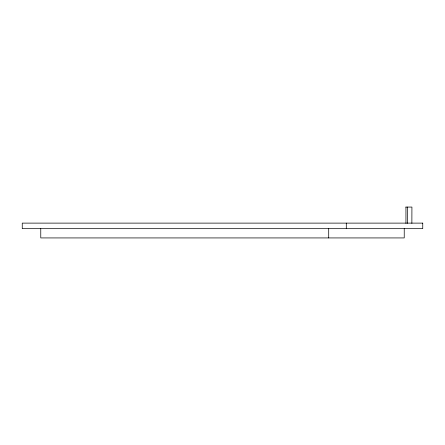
<?xml version="1.0" encoding="UTF-8"?>
<svg xmlns="http://www.w3.org/2000/svg" width="445" height="445" viewBox="0 0 445 445"><rect width="100%" height="100%" fill="white"/><g stroke="black" fill="none" stroke-linecap="round" stroke-linejoin="round"><path stroke-width="0.67" d="M405.84 207.07L411.92 207.07L411.87 223.362M407.414 207.07L407.414 223.362M405.946 207.07L405.946 223.362M404.232 228.669L404.232 237.93L40.768 237.93L40.768 228.669M346.293 223.117L346.293 228.669M328.705 228.669L328.705 237.93M422.75 223.117L22.25 223.117L22.25 228.669L422.75 228.669L422.75 223.117"/></g></svg>
